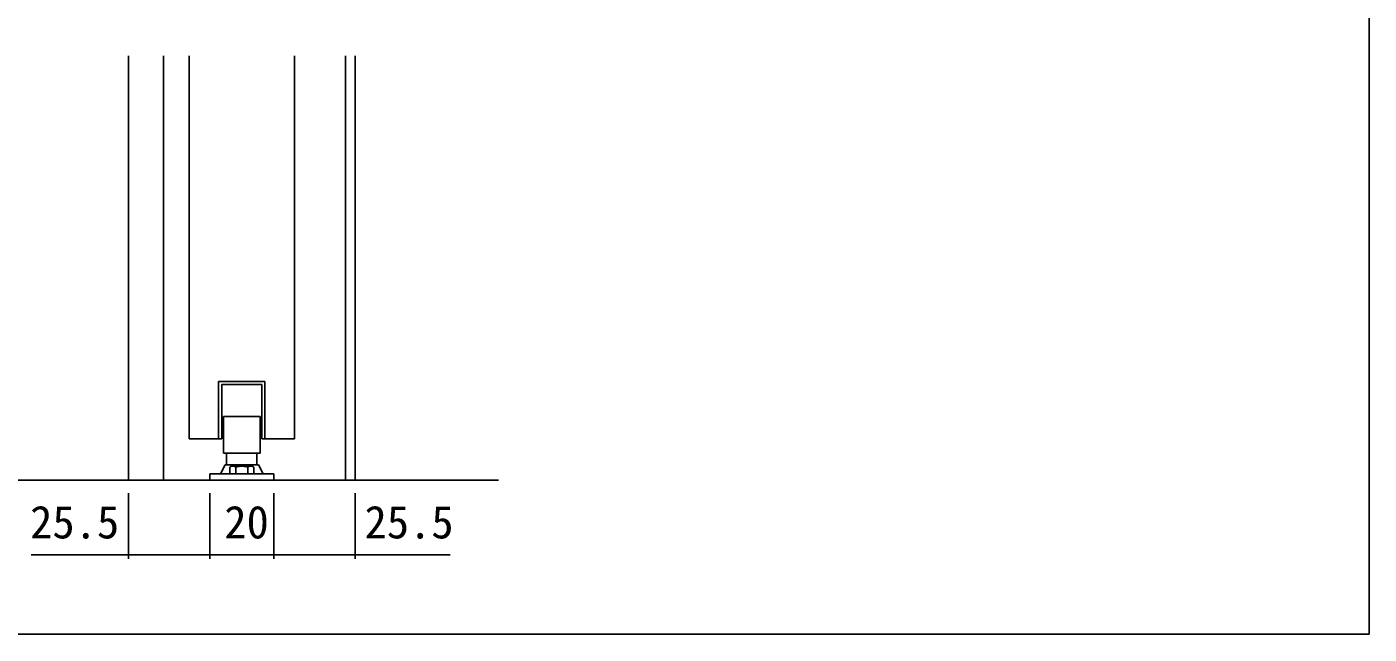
# Model space of a CAD drawing. Units: millimetres, scale not verified. Extents: x -800 to 800, y -554 to 554.
# Drawn here: x -268.6 to 152, y -27 to 163.3 of the extents above; entities that cross this region are included whole.
import ezdxf
from ezdxf.enums import TextEntityAlignment as Align

# ---------------------------------------------------------------- set-up
doc = ezdxf.new("R2010")
doc.units = ezdxf.units.MM
doc.header["$LTSCALE"] = 4
for name, color, linetype, lineweight in [('1-0', 7, 'Continuous', 25), ('1-4_0', 7, 'Continuous', 25), ('2-0', 7, 'Continuous', 25)]:
    doc.layers.add(name, color=color, linetype=linetype, lineweight=lineweight)
doc.styles.add('ＭＳ ゴシック', font='')
doc.styles.get('ＭＳ ゴシック').set_extended_font_data('MS Gothic')

msp = doc.modelspace()

# ---------------------------------------------------------------- linework, layer by layer
at = {"layer": '1-0'}
msp.add_line((152, -27), (152, 534), dxfattribs=at)
msp.add_lwpolyline([(152, -27), (-780, -27), (-780, 534)], dxfattribs=at)
at = {"layer": '1-4_0'}
msp.add_line((152, -27), (152, 534), dxfattribs=at)
msp.add_line((152, -27), (152, 534), dxfattribs=at)
msp.add_lwpolyline([(152, -27), (-780, -27), (-780, 534)], dxfattribs=at)
msp.add_lwpolyline([(152, -27), (-780, -27), (-780, 534)], dxfattribs=at)
at = {"layer": '2-0'}
for p, q in [((-236.77, 154.212), (-236.77, 21.197)), ((-225.77, 154.212), (-225.77, 21.197)), ((-217.768, 34.194), (-217.768, 154.213)), ((-184.768, 154.212), (-184.768, 34.193)), ((-168.77, 21.197), (-168.77, 154.212)), ((-165.768, 21.197), (-165.768, 154.212)), ((-194.019, 52.195), (-208.518, 52.195)), ((-208.518, 52.195), (-208.518, 34.195)), ((-195.021, 51.195), (-195.021, 34.194)), ((-194.019, 52.195), (-194.019, 34.195)), ((-207.019, 29.695), (-207.019, 41.195)), ((-207.019, 41.194), (-195.517, 41.194)), ((-195.518, 41.194), (-195.518, 29.694)), ((-217.768, 34.194), (-208.518, 34.194)), ((-208.518, 34.194), (-207.517, 34.194)), ((-195.021, 34.194), (-194.018, 34.194)), ((-184.768, 34.194), (-194.019, 34.194)), ((-195.518, 29.695), (-207.02, 29.695)), ((-206.021, 29.695), (-206.021, 26)), ((-196.52, 29.695), (-196.52, 26)), ((-206.52, 25.998), (-207.941, 23.233)), ((-206.52, 25.998), (-196.017, 25.998)), ((-204.419, 25.694), (-205.024, 25.348)), ((-205.023, 25.347), (-205.023, 23.196)), ((-198.12, 25.694), (-204.419, 25.694)), ((-203.146, 25.347), (-203.272, 25.418)), ((-203.146, 23.195), (-203.146, 25.346)), ((-199.393, 25.347), (-199.267, 25.418)), ((-199.393, 23.195), (-199.393, 25.346)), ((-198.12, 25.694), (-197.515, 25.348)), ((-197.516, 23.195), (-197.516, 25.346)), ((-196.017, 25.998), (-194.578, 23.194)), ((-589.173, 21.197), (-120.828, 21.197)), ((-211.268, 23.195), (-211.268, 21.197)), ((-211.268, 21.197), (-191.268, 21.197)), ((-191.266, 23.195), (-211.267, 23.195)), ((-191.266, 21.197), (-191.266, 23.195)), ((-236.768, 17.197), (-236.768, -3.411)), ((-211.268, 17.197), (-211.268, -3.411)), ((-191.268, 17.197), (-191.268, -3.411)), ((-165.768, 17.197), (-165.768, -3.411)), ((-267.278, -2.161), (-211.268, -2.161)), ((-211.268, -2.161), (-191.268, -2.161)), ((-135.977, -2.161), (-191.268, -2.161))]:
    msp.add_line(p, q, dxfattribs=at)
msp.add_lwpolyline([(-195.021, 51.195), (-207.518, 51.195), (-207.518, 34.194)], dxfattribs=at)
for centre, radius, start, end in [((-204.081, 24.006), 1.632, 114.49171, 120.02145), ((-204.084, 24.012), 1.625, 108.99531, 114.48991), ((-204.085, 24.015), 1.622, 103.5354, 108.99423), ((-204.085, 24.015), 1.623, 98.10664, 103.53491), ((-204.085, 24.013), 1.624, 92.69923, 98.10656), ((-204.085, 24.012), 1.625, 87.30064, 92.69936), ((-204.085, 24.012), 1.626, 81.89734, 87.30077), ((-204.085, 24.011), 1.626, 76.47669, 81.89728), ((-204.085, 24.01), 1.627, 71.02866, 76.47624), ((-204.087, 24.006), 1.631, 65.54753, 71.02764), ((-204.09, 23.998), 1.64, 60.03332, 65.54581), ((-201.26, 19.382), 6.257, 104.3533, 107.55151), ((-201.265, 19.399), 6.239, 101.15911, 104.35308), ((-201.267, 19.413), 6.225, 97.96852, 101.15894), ((-201.269, 19.422), 6.215, 94.78045, 97.96838), ((-201.269, 19.429), 6.209, 91.59361, 94.78034), ((-201.269, 19.433), 6.204, 88.4065, 91.5935), ((-201.269, 19.435), 6.203, 85.21762, 88.40639), ((-201.269, 19.434), 6.204, 82.02551, 85.21749), ((-201.27, 19.43), 6.208, 78.82889, 82.02536), ((-201.271, 19.422), 6.215, 75.62677, 78.82871), ((-201.275, 19.41), 6.228, 72.41854, 75.62654), ((-198.448, 23.997), 1.642, 114.462, 119.96724), ((-198.452, 24.006), 1.631, 108.98249, 114.46016), ((-198.454, 24.011), 1.626, 103.53261, 108.98132), ((-198.455, 24.013), 1.624, 98.10815, 103.53198), ((-198.455, 24.014), 1.623, 92.70072, 98.10791), ((-198.455, 24.014), 1.623, 87.29933, 92.70067), ((-198.455, 24.014), 1.623, 81.89209, 87.29928), ((-198.455, 24.013), 1.624, 76.46802, 81.89185), ((-198.455, 24.011), 1.626, 71.01868, 76.46739), ((-198.457, 24.006), 1.631, 65.53984, 71.01751), ((-198.461, 23.997), 1.642, 60.03276, 65.538), ((-236.768, -2.161), 0.156, 0, 180), ((-236.768, -2.161), 0.156, 180, 0), ((-211.268, -2.161), 0.156, 0, 180), ((-211.268, -2.161), 0.156, 180, 0), ((-191.268, -2.161), 0.156, 0, 180), ((-191.268, -2.161), 0.156, 180, 0), ((-165.768, -2.161), 0.156, 0, 180), ((-165.768, -2.161), 0.156, 180, 0)]:
    msp.add_arc(centre, radius, start, end, dxfattribs=at)

# ---------------------------------------------------------------- texts
at = {"layer": '2-0', "style": 'ＭＳ ゴシック'}
for s, p in [('25.5', (-267.591, -0.088)), ('20', (-206.747, -0.088)), ('25.5', (-162.807, -0.088))]:
    msp.add_text(s, height=10.26, dxfattribs=at).set_placement(p, align=Align.BOTTOM_LEFT)

doc.saveas('drawing.dxf')
